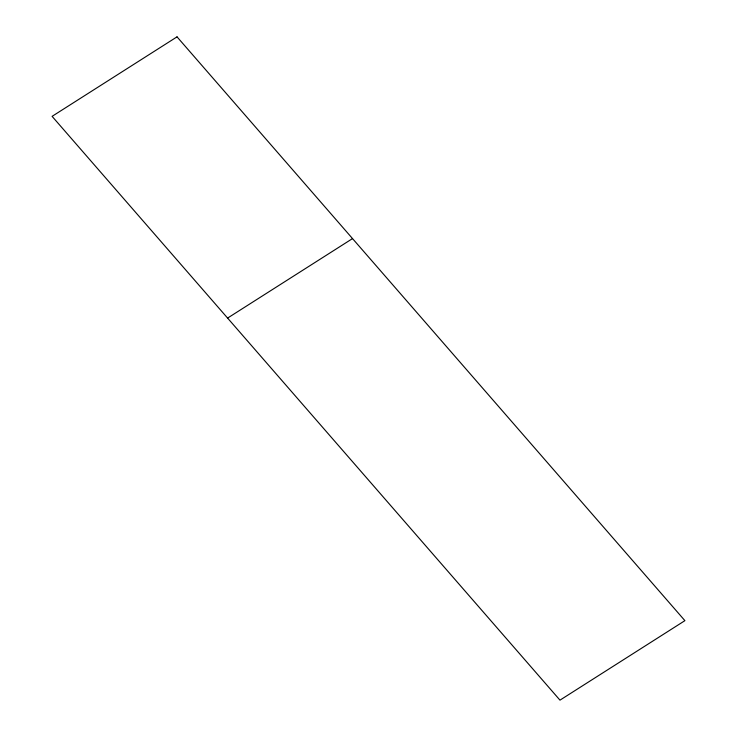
<?xml version="1.0" encoding="UTF-8"?>
<svg xmlns="http://www.w3.org/2000/svg" width="737" height="737" viewBox="0 0 737 737"><rect width="100%" height="100%" fill="white"/><g stroke="black" fill="none" stroke-linecap="round" stroke-linejoin="round"><path stroke-width="1.11" d="M227.595 318.08L352.526 238.585M177.027 36.85L52.097 116.345L559.973 700.15L684.903 620.655L177.027 36.85"/></g></svg>
